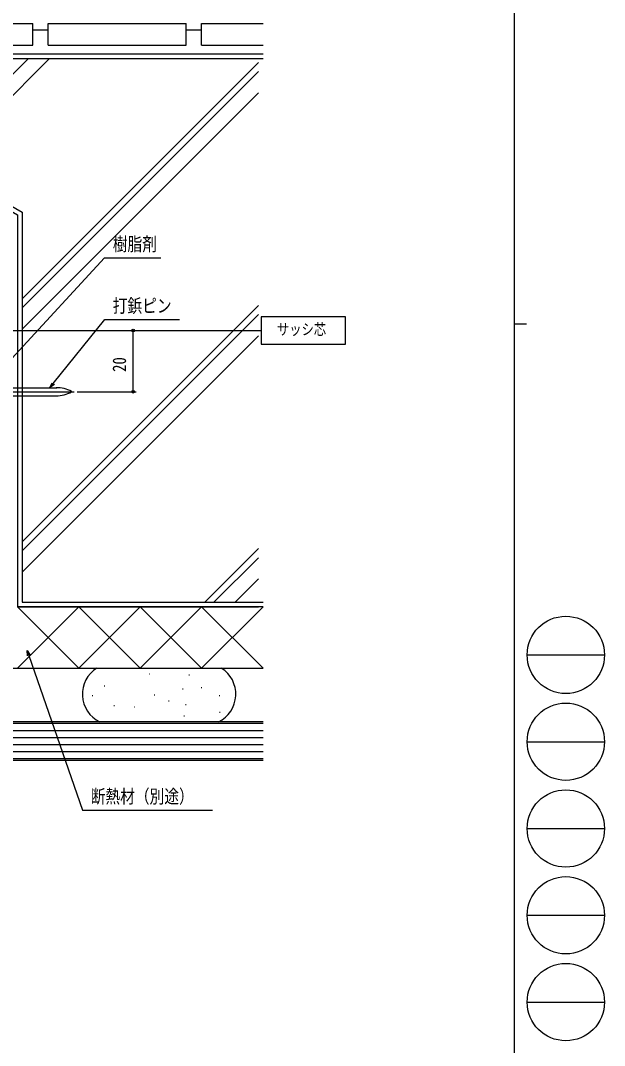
# Model space of a CAD drawing. Units: millimetres, scale not verified. Extents: x -567 to 567, y -403 to 403.
# Drawn here: x 376.5 to 566.8, y -211.1 to 122.8 of the extents above; entities that cross this region are included whole.
import ezdxf
from ezdxf.enums import TextEntityAlignment as Align

# ---------------------------------------------------------------- set-up
doc = ezdxf.new("R2010")
doc.units = ezdxf.units.MM
doc.header["$LTSCALE"] = 2
for name, color, linetype in [('0-1_USER1', 3, 'Continuous'), ('0-3_YKK_12', 2, 'Continuous'), ('0-4_YKK_13', 4, 'Continuous'), ('0-5_YKK_D', 6, 'Continuous'), ('0-6_YKK_ZWAK', 7, 'Continuous'), ('0-7_YSS_K', 3, 'Continuous'), ('0-8_YSS_KE', 3, 'Continuous')]:
    doc.layers.add(name, color=color, linetype=linetype)
doc.styles.add('ＭＳ ゴシック', font='')
doc.styles.get('ＭＳ ゴシック').set_extended_font_data('MS Gothic')

msp = doc.modelspace()

# ---------------------------------------------------------------- linework, layer by layer
at = {"layer": '0-1_USER1'}
msp.add_lwpolyline([(454.92, 17.356), (482.324, 17.356), (482.324, 26.286), (454.92, 26.286)], close=True, dxfattribs=at)
at = {"layer": '0-3_YKK_12'}
msp.add_line((185.299, 21.82), (454.92, 21.821), dxfattribs=at)
at = {"layer": '0-4_YKK_13'}
for p, q in [((357.709, 1.868), (393.973, 1.868)), ((372.203, 3.168), (388.335, 3.168)), ((372.203, 0.568), (388.335, 0.568))]:
    msp.add_line(p, q, dxfattribs=at)
for centre, radius, start, end in [((388.224, -7.438), 10.607, 62.34159, 90.59954), ((388.224, 11.174), 10.607, 269.40041, 297.65836), ((393.101, 1.868), 0.1, 297.65836, 62.34159)]:
    msp.add_arc(centre, radius, start, end, dxfattribs=at)
at = {"layer": '0-5_YKK_D'}
for p, q in [((378.999, 21.821), (414.188, 21.821)), ((413.188, 1.868), (413.188, 21.821)), ((394.973, 1.868), (414.188, 1.868))]:
    msp.add_line(p, q, dxfattribs=at)
for points in [[(373.72, 12.77), (374.872, 14.02), (403.848, 45.461), (422.228, 45.461)], [(386.088, 3.196), (387.154, 4.52), (403.929, 25.347), (428.275, 25.347)], [(387.509, 4.234), (386.088, 3.196), (386.799, 4.806)], [(378.763, -84.233), (378.638, -82.477), (379.624, -83.935)], [(378.638, -82.477), (379.194, -84.084), (396.633, -134.503), (439.013, -134.503)]]:
    msp.add_lwpolyline(points, dxfattribs=at)
for centre in [(413.188, 21.821), (413.188, 1.868)]:
    msp.add_circle(centre, 0.425, dxfattribs=at)
at = {"layer": '0-6_YKK_ZWAK'}
for p, q in [((537.3, 399), (537.3, -351)), ((537.3, 24), (541.3, 24)), ((541.552, -83.88), (566.752, -83.88)), ((541.552, -112.16), (566.752, -112.16)), ((541.552, -140.44), (566.752, -140.44)), ((541.552, -168.72), (566.752, -168.72)), ((541.552, -197), (566.752, -197))]:
    msp.add_line(p, q, dxfattribs=at)
for centre in [(554.152, -83.88), (554.152, -112.16), (554.152, -140.44), (554.152, -168.72), (554.152, -197)]:
    msp.add_circle(centre, 12.6, dxfattribs=at)
at = {"layer": '0-7_YSS_K'}
for p, q in [((346.998, 78.386), (378.931, 110.319)), ((350.947, 75.405), (385.861, 110.319)), ((376.998, 32.16), (453.998, 109.16)), ((376.998, 29.19), (453.998, 106.19)), ((376.998, 22.261), (453.998, 99.261)), ((376.998, -47.036), (453.998, 29.964)), ((376.998, -50.006), (453.998, 26.994)), ((376.998, -56.935), (453.998, 20.065)), ((436.549, -66.681), (453.998, -49.232)), ((439.519, -66.681), (453.998, -52.202)), ((446.449, -66.681), (453.998, -59.131)), ((375.498, -88.181), (395.498, -68.181)), ((375.498, -68.181), (395.498, -88.181)), ((395.498, -68.181), (415.498, -88.181)), ((395.498, -88.181), (415.498, -68.181)), ((415.498, -68.181), (435.498, -88.181)), ((415.498, -88.181), (435.498, -68.181)), ((435.498, -68.181), (455.498, -88.181)), ((435.498, -88.181), (455.498, -68.181)), ((418.459, -90.091), (418.659, -90.091)), ((431.369, -90.334), (431.569, -90.334)), ((403.717, -93.988), (403.917, -93.988)), ((429.292, -94.962), (429.492, -94.962)), ((435.381, -94.475), (435.581, -94.475)), ((399.819, -97.154), (400.019, -97.154)), ((420.036, -96.911), (420.236, -96.911)), ((424.664, -98.859), (424.864, -98.859)), ((430.266, -100.077), (430.466, -100.077)), ((441.227, -97.154), (441.427, -97.154)), ((406.883, -100.321), (407.083, -100.321)), ((413.459, -100.808), (413.659, -100.808)), ((441.355, -102.513), (441.555, -102.513)), ((429.664, -103.731), (429.864, -103.731)), ((320.998, -108.481), (455.498, -108.481)), ((320.998, -110.781), (455.498, -110.781)), ((320.998, -113.081), (455.498, -113.081)), ((320.998, -115.381), (455.498, -115.381))]:
    msp.add_line(p, q, dxfattribs=at)
for points in [[(455.498, 111.819), (345.498, 111.819), (345.498, 76.819), (375.498, 59.499), (375.498, -68.181), (453.998, -68.181)], [(455.498, 110.319), (346.998, 110.319), (346.998, 77.685), (376.998, 60.365), (376.998, -66.681), (455.498, -66.681)], [(455.498, -105.681), (320.498, -105.681), (320.498, -118.181), (455.498, -118.181)], [(455.498, -106.181), (320.998, -106.181), (320.998, -117.681), (455.498, -117.681)]]:
    msp.add_lwpolyline(points, dxfattribs=at)
at = {"layer": '0-8_YSS_KE'}
for p, q in [((335.498, 121.817), (380.498, 121.817)), ((380.498, 114.817), (380.498, 121.817)), ((385.498, 121.817), (430.498, 121.817)), ((385.498, 114.817), (385.498, 121.817)), ((430.498, 114.817), (430.498, 121.817)), ((435.498, 121.817), (455.498, 121.817)), ((435.498, 114.817), (435.498, 121.817)), ((380.498, 119.817), (385.498, 119.817)), ((430.498, 119.817), (435.498, 119.817)), ((342.498, 114.817), (380.498, 114.817)), ((385.498, 114.817), (430.498, 114.817)), ((435.498, 114.817), (455.498, 114.817)), ((455.498, -68.181), (375.498, -68.181)), ((325.498, -88.181), (455.498, -88.181))]:
    msp.add_line(p, q, dxfattribs=at)
for centre, start, end in [((406.644, -96.681), 121.78833, 244.16015), ((436.644, -96.681), 295.83985, 58.21167)]:
    msp.add_arc(centre, 10, start, end, dxfattribs=at)

# ---------------------------------------------------------------- texts
at = {"layer": '0-1_USER1', "style": 'ＭＳ ゴシック', "width": 0.8}
msp.add_text('サッシ芯', height=3.666, dxfattribs=at).set_placement((460.05, 19.257), align=Align.BOTTOM_LEFT)
at = {"layer": '0-5_YKK_D', "style": 'ＭＳ ゴシック', "width": 0.8}
for s, p in [('樹脂剤', (406.548, 46.461)), ('打鋲ピン', (406.515, 26.347)), ('断熱材（別途）', (399.333, -133.503))]:
    msp.add_text(s, height=4.399, dxfattribs=at).set_placement(p, align=Align.BOTTOM_LEFT)
msp.add_text('20', height=4.399, rotation=90, dxfattribs=at).set_placement((412.188, 8.325), align=Align.BOTTOM_LEFT)

doc.saveas('drawing.dxf')
